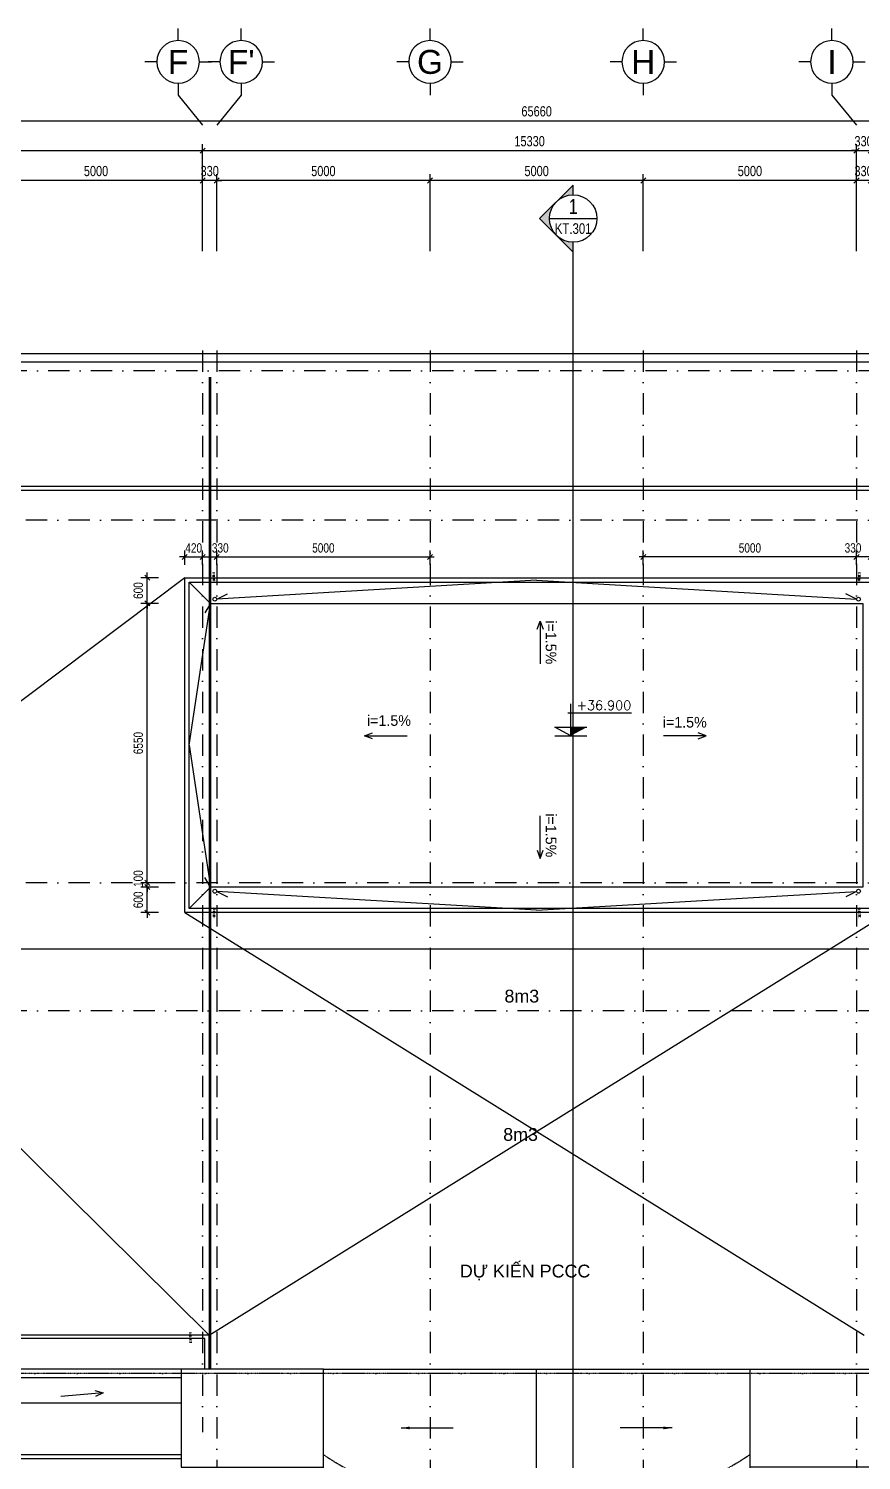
# Model space of a CAD drawing. Header units: millimetres. Extents: x -6474 to 114660, y -19276 to 162431.
# Drawn here: x 20920 to 40443, y -2037 to 31523 of the extents above; entities that cross this region are included whole.
import ezdxf
from ezdxf.enums import TextEntityAlignment as Align

# ---------------------------------------------------------------- set-up
doc = ezdxf.new("R2010")
doc.units = ezdxf.units.MM
for name, pattern in [('luoi  H3$0$DASHDOT', [1, 0.5, -0.25, 0, -0.25]), ('luoi  H3$0$DASHDOT2', [0.5, 0.25, -0.125, 0, -0.125]), ('TT MAI$0$HIDDEN', [0.375, 0.25, -0.125])]:
    doc.linetypes.add(name, pattern=pattern)
for name, color, linetype in [('CUA3', 3, 'Continuous'), ('DAUCAT$0$GHICHU', 6, 'Continuous'), ('luoi  H3$0$DIM100', 9, 'Continuous'), ('luoi  H3$0$GHICHU', 40, 'Continuous'), ('luoi  H3$0$KH TRUC100', 7, 'Continuous'), ('luoi  H3$0$luoi  khe', 7, 'Continuous'), ('luoi  H3$0$truc 3', 8, 'Continuous'), ('luoi  H3$0$TRUC9', 251, 'luoi  H3$0$DASHDOT'), ('TEXT', 7, 'Continuous'), ('text MAI$0$3', 4, 'Continuous'), ('text MAI$0$DBAO', 7, 'Continuous'), ('text MAI$0$DODOC2', 7, 'Continuous'), ('text MAI$0$TEXT4', 4, 'Continuous'), ('text MAI$0$textH3', 4, 'Continuous'), ('TT MAI$0$03', 4, 'Continuous'), ('TT MAI$0$3', 4, 'Continuous'), ('TT MAI$0$DIM', 9, 'Continuous'), ('TT MAI$0$DODOC2', 7, 'Continuous'), ('TT MAI$0$HATCH', 8, 'Continuous'), ('TT MAI$0$KHUATNGAN', 2, 'TT MAI$0$HIDDEN'), ('TT MAI$0$TBI241', 241, 'Continuous'), ('TT MAI$0$VACH121', 121, 'Continuous')]:
    doc.layers.add(name, color=color, linetype=linetype)
doc.styles.add('DAUCAT$0$Tahoma', font='tahoma_1.ttf')
doc.styles.add('DAUCAT$0$VSIMPLEX.SHX', font='VSIMPLEX.SHX', dxfattribs={"width": 0.8})
doc.styles.add('dimTT MAI$0$Standard', font='txt')
doc.styles.add('dimTT MAI$0$VSIMPLEX.SHX', font='VSIMPLEX.SHX', dxfattribs={"width": 0.8})
doc.styles.add('luoi  H3$0$VHELVEN', font='vhelven_0.ttf')
doc.styles.add('luoi  H3$0$VSIMPLEX.SHX', font='VSIMPLEX.SHX', dxfattribs={"width": 0.8})
doc.styles.add('text MAI$0$ROMAND', font='romand', dxfattribs={"height": 7000})
doc.styles.add('text MAI$0$Standard', font='txt')
doc.styles.add('text MAI$0$VNI-HELVE', font='vhelven_0.ttf')
doc.styles.add('TT MAI$0$KT', font='simplex.shx', dxfattribs={"width": 0.9, "height": 250})
doc.dimstyles.new('dimTT MAI$0$Standard', dxfattribs={"dimtxt": 0.18, "dimasz": 0.18, "dimexe": 0.18, "dimexo": 0.0625, "dimgap": 0.09, "dimtad": 0, "dimtih": 1, "dimtoh": 1, "dimdec": 4, "dimzin": 0, "dimdsep": 46, "dimtxsty": 'dimTT MAI$0$Standard', "dimcen": 0.09, "dimadec": 0, "dimazin": 0, "dimtfac": 1, "dimtdec": 4, "dimtofl": 0, "dimtmove": 0, "dimatfit": 3, "dimfxl": 0, "dimtolj": 1, "dimtzin": 0, "dimarcsym": 0})
doc.dimstyles.new('luoi  H3$0$100', dxfattribs={"dimscale": 0, "dimtxt": 240, "dimasz": 120, "dimexe": 150, "dimexo": 300, "dimgap": 100, "dimtad": 1, "dimdec": 0, "dimzin": 0, "dimdsep": 46, "dimtxsty": 'luoi  H3$0$VSIMPLEX.SHX', "dimblk1": 'luoi  H3$0$_OBLIQUE', "dimblk2": 'luoi  H3$0$_OBLIQUE', "dimsah": 1, "dimcen": 0, "dimdle": 100, "dimclrd": 2, "dimclre": 2, "dimclrt": 4, "dimadec": 0, "dimazin": 0, "dimtfac": 1, "dimtdec": 0, "dimtix": 1, "dimtmove": 2, "dimatfit": 3, "dimfxl": 0, "dimtolj": 1, "dimtzin": 0, "dimlwd": -1, "dimlwe": -1, "dimarcsym": 0})
doc.dimstyles.new('TT MAI$0$MUITEN', dxfattribs={"dimtxt": 0.18, "dimasz": 200, "dimexe": 150, "dimexo": 0, "dimgap": 100, "dimtad": 1, "dimdec": 0, "dimzin": 0, "dimdsep": 46, "dimtxsty": 'TT MAI$0$KT', "dimcen": 0.09, "dimdle": 150, "dimclrt": 7, "dimadec": 0, "dimazin": 0, "dimtfac": 1, "dimtdec": 0, "dimtofl": 0, "dimtmove": 2, "dimatfit": 3, "dimfxl": 0, "dimtolj": 1, "dimtzin": 0, "dimarcsym": 0})

# ---------------------------------------------------------------- blocks, each defined once
blk = doc.blocks.new('luoi  H3$0$_OBLIQUE')
at = {"color": 0, "linetype": 'ByBlock'}
blk.add_line((-0.5, -0.5), (0.5, 0.5), dxfattribs=at)
blk = doc.blocks.new('*D254')
at = {"layer": 'DEFPOINTS', "color": 0, "ltscale": 2}
for p in [(40330, 27963), (40330, 26004), (40660, 26004)]:
    blk.add_point(p, dxfattribs=at)
at = {"layer": 'luoi  H3$0$DIM100', "color": 2, "ltscale": 2}
for p, q in [((40330, 27963), (40210, 27963)), ((40330, 26304), (40330, 28113)), ((40660, 27963), (40330, 27963)), ((40660, 26304), (40660, 28113)), ((40660, 27963), (40780, 27963))]:
    blk.add_line(p, q, dxfattribs=at)
at = {"layer": 'luoi  H3$0$DIM100', "color": 2, "ltscale": 2, "xscale": 120, "yscale": 120, "zscale": 120}
blk.add_blockref('luoi  H3$0$_OBLIQUE', (40330, 27963), dxfattribs=at)
at = {"layer": 'luoi  H3$0$DIM100', "color": 2, "ltscale": 2, "xscale": 120, "yscale": 120, "zscale": 120, "rotation": 180}
blk.add_blockref('luoi  H3$0$_OBLIQUE', (40660, 27963), dxfattribs=at)
at = {"layer": 'luoi  H3$0$DIM100', "color": 4, "ltscale": 2, "insert": (40495, 28183), "char_height": 240, "attachment_point": 5, "style": 'luoi  H3$0$VSIMPLEX.SHX'}
blk.add_mtext('\\A1;330', dxfattribs=at)
blk = doc.blocks.new('*D255')
at = {"layer": 'DEFPOINTS', "color": 0, "ltscale": 2}
for p in [(35330, 27963), (35330, 26004), (40330, 26004)]:
    blk.add_point(p, dxfattribs=at)
at = {"layer": 'luoi  H3$0$DIM100', "color": 2, "ltscale": 2}
for p, q in [((40430, 27963), (35230, 27963)), ((35330, 26304), (35330, 28113)), ((40330, 26304), (40330, 28113))]:
    blk.add_line(p, q, dxfattribs=at)
at = {"layer": 'luoi  H3$0$DIM100', "color": 2, "ltscale": 2, "xscale": 120, "yscale": 120, "zscale": 120, "rotation": 180}
blk.add_blockref('luoi  H3$0$_OBLIQUE', (35330, 27963), dxfattribs=at)
at = {"layer": 'luoi  H3$0$DIM100', "color": 2, "ltscale": 2, "xscale": 120, "yscale": 120, "zscale": 120}
blk.add_blockref('luoi  H3$0$_OBLIQUE', (40330, 27963), dxfattribs=at)
at = {"layer": 'luoi  H3$0$DIM100', "color": 4, "ltscale": 2, "insert": (37830, 28183), "char_height": 240, "attachment_point": 5, "style": 'luoi  H3$0$VSIMPLEX.SHX'}
blk.add_mtext('\\A1;5000', dxfattribs=at)
blk = doc.blocks.new('*D268')
at = {"layer": 'DEFPOINTS', "color": 0, "ltscale": 2}
for p in [(30330, 27963), (30330, 26004), (35330, 26004)]:
    blk.add_point(p, dxfattribs=at)
at = {"layer": 'luoi  H3$0$DIM100', "color": 2, "ltscale": 2}
for p, q in [((35430, 27963), (30230, 27963)), ((30330, 26304), (30330, 28113)), ((35330, 26304), (35330, 28113))]:
    blk.add_line(p, q, dxfattribs=at)
at = {"layer": 'luoi  H3$0$DIM100', "color": 2, "ltscale": 2, "xscale": 120, "yscale": 120, "zscale": 120, "rotation": 180}
blk.add_blockref('luoi  H3$0$_OBLIQUE', (30330, 27963), dxfattribs=at)
at = {"layer": 'luoi  H3$0$DIM100', "color": 2, "ltscale": 2, "xscale": 120, "yscale": 120, "zscale": 120}
blk.add_blockref('luoi  H3$0$_OBLIQUE', (35330, 27963), dxfattribs=at)
at = {"layer": 'luoi  H3$0$DIM100', "color": 4, "ltscale": 2, "insert": (32830, 28183), "char_height": 240, "attachment_point": 5, "style": 'luoi  H3$0$VSIMPLEX.SHX'}
blk.add_mtext('\\A1;5000', dxfattribs=at)
blk = doc.blocks.new('*D269')
at = {"layer": 'DEFPOINTS', "color": 0, "ltscale": 2}
for p in [(25330, 27963), (25330, 26004), (30330, 26004)]:
    blk.add_point(p, dxfattribs=at)
at = {"layer": 'luoi  H3$0$DIM100', "color": 2, "ltscale": 2}
for p, q in [((30430, 27963), (25230, 27963)), ((25330, 26304), (25330, 28113)), ((30330, 26304), (30330, 28113))]:
    blk.add_line(p, q, dxfattribs=at)
at = {"layer": 'luoi  H3$0$DIM100', "color": 2, "ltscale": 2, "xscale": 120, "yscale": 120, "zscale": 120, "rotation": 180}
blk.add_blockref('luoi  H3$0$_OBLIQUE', (25330, 27963), dxfattribs=at)
at = {"layer": 'luoi  H3$0$DIM100', "color": 2, "ltscale": 2, "xscale": 120, "yscale": 120, "zscale": 120}
blk.add_blockref('luoi  H3$0$_OBLIQUE', (30330, 27963), dxfattribs=at)
at = {"layer": 'luoi  H3$0$DIM100', "color": 4, "ltscale": 2, "insert": (27830, 28183), "char_height": 240, "attachment_point": 5, "style": 'luoi  H3$0$VSIMPLEX.SHX'}
blk.add_mtext('\\A1;5000', dxfattribs=at)
blk = doc.blocks.new('*D270')
at = {"layer": 'DEFPOINTS', "color": 0, "ltscale": 2}
for p in [(25000, 27963), (25000, 26004), (25330, 26004)]:
    blk.add_point(p, dxfattribs=at)
at = {"layer": 'luoi  H3$0$DIM100', "color": 2, "ltscale": 2}
for p, q in [((25000, 27963), (24880, 27963)), ((25000, 26304), (25000, 28113)), ((25330, 27963), (25000, 27963)), ((25330, 26304), (25330, 28113)), ((25330, 27963), (25450, 27963))]:
    blk.add_line(p, q, dxfattribs=at)
at = {"layer": 'luoi  H3$0$DIM100', "color": 2, "ltscale": 2, "xscale": 120, "yscale": 120, "zscale": 120}
blk.add_blockref('luoi  H3$0$_OBLIQUE', (25000, 27963), dxfattribs=at)
at = {"layer": 'luoi  H3$0$DIM100', "color": 2, "ltscale": 2, "xscale": 120, "yscale": 120, "zscale": 120, "rotation": 180}
blk.add_blockref('luoi  H3$0$_OBLIQUE', (25330, 27963), dxfattribs=at)
at = {"layer": 'luoi  H3$0$DIM100', "color": 4, "ltscale": 2, "insert": (25165, 28183), "char_height": 240, "attachment_point": 5, "style": 'luoi  H3$0$VSIMPLEX.SHX'}
blk.add_mtext('\\A1;330', dxfattribs=at)
blk = doc.blocks.new('*D271')
at = {"layer": 'DEFPOINTS', "color": 0, "ltscale": 2}
for p in [(20000, 27963), (20000, 26004), (25000, 26004)]:
    blk.add_point(p, dxfattribs=at)
at = {"layer": 'luoi  H3$0$DIM100', "color": 2, "ltscale": 2}
for p, q in [((25100, 27963), (19900, 27963)), ((20000, 26304), (20000, 28113)), ((25000, 26304), (25000, 28113))]:
    blk.add_line(p, q, dxfattribs=at)
at = {"layer": 'luoi  H3$0$DIM100', "color": 2, "ltscale": 2, "xscale": 120, "yscale": 120, "zscale": 120, "rotation": 180}
blk.add_blockref('luoi  H3$0$_OBLIQUE', (20000, 27963), dxfattribs=at)
at = {"layer": 'luoi  H3$0$DIM100', "color": 2, "ltscale": 2, "xscale": 120, "yscale": 120, "zscale": 120}
blk.add_blockref('luoi  H3$0$_OBLIQUE', (25000, 27963), dxfattribs=at)
at = {"layer": 'luoi  H3$0$DIM100', "color": 4, "ltscale": 2, "insert": (22500, 28183), "char_height": 240, "attachment_point": 5, "style": 'luoi  H3$0$VSIMPLEX.SHX'}
blk.add_mtext('\\A1;5000', dxfattribs=at)
blk = doc.blocks.new('*D276')
at = {"layer": 'DEFPOINTS', "color": 0, "ltscale": 2}
for p in [(25000, 28663), (0, 26004), (25000, 26004)]:
    blk.add_point(p, dxfattribs=at)
at = {"layer": 'luoi  H3$0$DIM100', "color": 2, "ltscale": 2}
for p, q in [((-100, 28663), (25100, 28663)), ((0, 26304), (0, 28813)), ((25000, 26304), (25000, 28813))]:
    blk.add_line(p, q, dxfattribs=at)
at = {"layer": 'luoi  H3$0$DIM100', "color": 2, "ltscale": 2, "xscale": 120, "yscale": 120, "zscale": 120, "rotation": 180}
blk.add_blockref('luoi  H3$0$_OBLIQUE', (0, 28663), dxfattribs=at)
at = {"layer": 'luoi  H3$0$DIM100', "color": 2, "ltscale": 2, "xscale": 120, "yscale": 120, "zscale": 120}
blk.add_blockref('luoi  H3$0$_OBLIQUE', (25000, 28663), dxfattribs=at)
at = {"layer": 'luoi  H3$0$DIM100', "color": 4, "ltscale": 2, "insert": (12500, 28883), "char_height": 240, "attachment_point": 5, "style": 'luoi  H3$0$VSIMPLEX.SHX'}
blk.add_mtext('\\A1;25000', dxfattribs=at)
blk = doc.blocks.new('*D277')
at = {"layer": 'DEFPOINTS', "color": 0, "ltscale": 2}
for p in [(40330, 28663), (25000, 26004), (40330, 26004)]:
    blk.add_point(p, dxfattribs=at)
at = {"layer": 'luoi  H3$0$DIM100', "color": 2, "ltscale": 2}
for p, q in [((24900, 28663), (40430, 28663)), ((25000, 26304), (25000, 28813)), ((40330, 26304), (40330, 28813))]:
    blk.add_line(p, q, dxfattribs=at)
at = {"layer": 'luoi  H3$0$DIM100', "color": 2, "ltscale": 2, "xscale": 120, "yscale": 120, "zscale": 120, "rotation": 180}
blk.add_blockref('luoi  H3$0$_OBLIQUE', (25000, 28663), dxfattribs=at)
at = {"layer": 'luoi  H3$0$DIM100', "color": 2, "ltscale": 2, "xscale": 120, "yscale": 120, "zscale": 120}
blk.add_blockref('luoi  H3$0$_OBLIQUE', (40330, 28663), dxfattribs=at)
at = {"layer": 'luoi  H3$0$DIM100', "color": 4, "ltscale": 2, "insert": (32665, 28883), "char_height": 240, "attachment_point": 5, "style": 'luoi  H3$0$VSIMPLEX.SHX'}
blk.add_mtext('\\A1;15330', dxfattribs=at)
blk = doc.blocks.new('*D278')
at = {"layer": 'DEFPOINTS', "color": 0, "ltscale": 2}
for p in [(40660, 28663), (40330, 26004), (40660, 26004)]:
    blk.add_point(p, dxfattribs=at)
at = {"layer": 'luoi  H3$0$DIM100', "color": 2, "ltscale": 2}
for p, q in [((40330, 28663), (40210, 28663)), ((40330, 26304), (40330, 28813)), ((40330, 28663), (40660, 28663)), ((40660, 26304), (40660, 28813)), ((40660, 28663), (40780, 28663))]:
    blk.add_line(p, q, dxfattribs=at)
at = {"layer": 'luoi  H3$0$DIM100', "color": 2, "ltscale": 2, "xscale": 120, "yscale": 120, "zscale": 120}
blk.add_blockref('luoi  H3$0$_OBLIQUE', (40330, 28663), dxfattribs=at)
at = {"layer": 'luoi  H3$0$DIM100', "color": 2, "ltscale": 2, "xscale": 120, "yscale": 120, "zscale": 120, "rotation": 180}
blk.add_blockref('luoi  H3$0$_OBLIQUE', (40660, 28663), dxfattribs=at)
at = {"layer": 'luoi  H3$0$DIM100', "color": 4, "ltscale": 2, "insert": (40495, 28883), "char_height": 240, "attachment_point": 5, "style": 'luoi  H3$0$VSIMPLEX.SHX'}
blk.add_mtext('\\A1;330', dxfattribs=at)
blk = doc.blocks.new('*D281')
at = {"layer": 'DEFPOINTS', "color": 0, "ltscale": 2}
for p in [(65660, 29363), (0, 26004), (65660, 26004)]:
    blk.add_point(p, dxfattribs=at)
at = {"layer": 'luoi  H3$0$DIM100', "color": 2, "ltscale": 2}
for p, q in [((-100, 29363), (65760, 29363)), ((0, 26304), (0, 29513)), ((65660, 26304), (65660, 29513))]:
    blk.add_line(p, q, dxfattribs=at)
at = {"layer": 'luoi  H3$0$DIM100', "color": 2, "ltscale": 2, "xscale": 120, "yscale": 120, "zscale": 120, "rotation": 180}
blk.add_blockref('luoi  H3$0$_OBLIQUE', (0, 29363), dxfattribs=at)
at = {"layer": 'luoi  H3$0$DIM100', "color": 2, "ltscale": 2, "xscale": 120, "yscale": 120, "zscale": 120}
blk.add_blockref('luoi  H3$0$_OBLIQUE', (65660, 29363), dxfattribs=at)
at = {"layer": 'luoi  H3$0$DIM100', "color": 4, "ltscale": 2, "insert": (32830, 29583), "char_height": 240, "attachment_point": 5, "style": 'luoi  H3$0$VSIMPLEX.SHX'}
blk.add_mtext('\\A1;65660', dxfattribs=at)
blk = doc.blocks.new('luoi  H3$0$TRUCCOT')
for p, q in [((0, -140), (0, 0)), ((-250, -390), (-390, -390)), ((250, -390), (390, -390)), ((0, -640), (0, -780))]:
    blk.add_line(p, q)
blk.add_circle((0, -390), 250)
at = {"layer": 'luoi  H3$0$GHICHU', "style": 'luoi  H3$0$VHELVEN'}
blk.add_attdef('TRUC', text='', height=280, dxfattribs=at).set_placement((0, -390), align=Align.MIDDLE_CENTER)
blk = doc.blocks.new('text MAI$0$CTT')
for p, q in [((0, 0), (0, 750)), ((-71, 541), (1420, 541)), ((-375, 200), (375, 200)), ((0, 0), (-375, 200)), ((-375, 0), (375, 0))]:
    blk.add_line(p, q)
blk.add_solid([(0, 0), (0, 200), (375, 200)])
at = {"layer": 'text MAI$0$3', "style": 'text MAI$0$ROMAND', "flags": 4}
blk.add_attdef('%%P0.000', (135, 604), '', height=220, dxfattribs=at)
blk = doc.blocks.new('text MAI')
at = {"layer": 'text MAI$0$DODOC2', "ltscale": 2}
for p, q in [((32914, 17633), (32914, 16633)), ((62518, 14710), (62518, 15710)), ((64174, 14710), (64174, 15710)), ((28797, 14947), (29797, 14947)), ((36805, 14947), (35805, 14947)), ((32914, 12074), (32914, 13074))]:
    blk.add_line(p, q, dxfattribs=at)
for points in [[(32846, 17445), (32914, 17633), (32983, 17445)], [(28985, 14878), (28797, 14947), (28985, 15015)], [(36618, 14878), (36805, 14947), (36618, 15015)], [(62586, 14898), (62518, 14710), (62450, 14898)], [(64242, 14898), (64174, 14710), (64105, 14898)], [(32846, 12262), (32914, 12074), (32983, 12262)]]:
    blk.add_lwpolyline(points, dxfattribs=at)
at = {"layer": 'text MAI$0$DBAO', "ltscale": 2}
for p, values in [((62938, 15920), {'%%P0.000': '+35.600'}), ((33630, 14947), {'%%P0.000': '+36.900'})]:
    blk.add_blockref('text MAI$0$CTT', p, dxfattribs=at).add_auto_attribs(values)
at = {"layer": 'text MAI$0$TEXT4', "ltscale": 2, "style": 'text MAI$0$Standard'}
for p in [(33042, 17653), (62103, 15690), (63804, 15690), (33042, 13130)]:
    blk.add_text('i=1.5%%%', height=250, rotation=270, dxfattribs=at).set_placement(p)
for p in [(28852, 15179), (35787, 15140)]:
    blk.add_text('i=1.5%%%', height=250, dxfattribs=at).set_placement(p)
at = {"layer": 'text MAI$0$textH3', "ltscale": 2, "style": 'text MAI$0$Standard'}
for p in [(62103, 15690), (63804, 15690)]:
    blk.add_text('i=1.5%%%', height=250, rotation=270, dxfattribs=at).set_placement(p)
at = {"layer": 'text MAI$0$textH3', "style": 'text MAI$0$VNI-HELVE'}
for s, p in [('8m3', (32075, 8695)), ('8m3', (32046, 5452)), ('DÖÏ KIEÁN PCCC', (31030, 2250))]:
    blk.add_text(s, height=300, dxfattribs=at).set_placement(p)
blk = doc.blocks.new('*U366')
h = blk.add_hatch(color=256)
edge = h.paths.add_edge_path()
edge.add_line((0, 594.48), (0, 597.77))
edge.add_line((0, 597.77), (-11.23, 586.55))
edge.add_line((-11.23, 586.55), (0, 575.32))
edge.add_line((0, 575.32), (0, 578.61))
edge.add_arc((0, 586.55), 7.94, 90, 270, ccw=False)
for p, q in [((-7.94, 586.55), (7.94, 586.55)), ((0, 7.94), (0, 578.61))]:
    blk.add_line(p, q)
blk.add_lwpolyline([(0, 594.48), (0, 597.77), (-11.23, 586.55), (0, 575.32), (0, 578.61, -1)], format="xyb", close=True)
blk.add_circle((0, 586.55), 7.94)
at = {"style": 'DAUCAT$0$Tahoma', "flags": 8}
for tag, p in [('VIEWNUMBER-b', (0, 586.55)), ('VIEWNUMBER', (0, 0))]:
    blk.add_attdef(tag, text='', height=2.5, dxfattribs=at).set_placement(p, align=Align.BOTTOM_CENTER)
for tag, p in [('SHEETNUMBER-b', (0, 584.96)), ('SHEETNUMBER', (0, -1.59))]:
    blk.add_attdef(tag, text='', height=2.5, dxfattribs=at).set_placement(p, align=Align.TOP_CENTER)
blk = doc.blocks.new('*U368')
blk.add_line((-7.94, 0), (-1020, 0))
at = {"style": 'DAUCAT$0$Tahoma', "flags": 8}
for tag, p in [('VIEWNUMBER-b', (-1027.94, 0)), ('VIEWNUMBER', (0, 0))]:
    blk.add_attdef(tag, text='', height=2.5, dxfattribs=at).set_placement(p, align=Align.BOTTOM_CENTER)
for tag, p in [('SHEETNUMBER-b', (-1027.94, -1.59)), ('SHEETNUMBER', (0, -1.59))]:
    blk.add_attdef(tag, text='', height=2.5, dxfattribs=at).set_placement(p, align=Align.TOP_CENTER)
blk = doc.blocks.new('DAUCAT')
at = {"layer": 'DAUCAT$0$GHICHU', "color": 6}
ref = blk.add_blockref('*U366', (33687, -13987), dxfattribs=dict(at, xscale=70, yscale=70, zscale=70))
ref.add_attrib('VIEWNUMBER-b', '1', dxfattribs={"layer": '0', "height": 350, "style": 'DAUCAT$0$VSIMPLEX.SHX', "width": 0.8}).set_placement((33687, 27072), align=Align.BOTTOM_CENTER)
ref.add_attrib('SHEETNUMBER-b', 'KT.301', dxfattribs={"layer": '0', "height": 250, "style": 'DAUCAT$0$VSIMPLEX.SHX', "width": 0.8}).set_placement((33687, 26961), align=Align.TOP_CENTER)
at = {"layer": 'DAUCAT$0$GHICHU', "color": 6, "xscale": 70, "yscale": 70, "zscale": 70}
blk.add_blockref('*U368', (68831, 9947), dxfattribs=at)
blk = doc.blocks.new('dimTT MAI$0$_OBLIQUE')
at = {"color": 0, "linetype": 'ByBlock'}
blk.add_line((-0.5, -0.5), (0.5, 0.5), dxfattribs=at)
blk = doc.blocks.new('*D373')
at = {"color": 2}
for p, q in [((23701, 11401), (23701, 11521)), ((23962, 11401), (23551, 11401)), ((23701, 10801), (23701, 11401)), ((23962, 10801), (23551, 10801)), ((23701, 10801), (23701, 10681))]:
    blk.add_line(p, q, dxfattribs=at)
at = {"layer": 'DEFPOINTS', "color": 0}
for p in [(23701, 11401), (24262, 11401), (24262, 10801)]:
    blk.add_point(p, dxfattribs=at)
at = {"color": 2, "xscale": 120, "yscale": 120, "zscale": 120}
for p, rotation in [((23701, 11401), 270), ((23701, 10801), 90)]:
    blk.add_blockref('dimTT MAI$0$_OBLIQUE', p, dxfattribs=dict(at, rotation=rotation))
at = {"color": 4, "insert": (23491, 11101), "char_height": 220, "attachment_point": 5, "rotation": 90, "style": 'dimTT MAI$0$VSIMPLEX.SHX'}
blk.add_mtext('\\A1;600', dxfattribs=at)
blk = doc.blocks.new('*D374')
at = {"color": 2}
for p, q in [((23962, 11501), (23551, 11501)), ((23701, 11501), (23701, 11621)), ((23701, 11401), (23701, 11501)), ((23962, 11401), (23551, 11401)), ((23701, 11401), (23701, 11281))]:
    blk.add_line(p, q, dxfattribs=at)
at = {"layer": 'DEFPOINTS', "color": 0}
for p in [(23701, 11501), (24262, 11501), (24262, 11401)]:
    blk.add_point(p, dxfattribs=at)
at = {"color": 2, "xscale": 120, "yscale": 120, "zscale": 120}
for p, rotation in [((23701, 11501), 270), ((23701, 11401), 90)]:
    blk.add_blockref('dimTT MAI$0$_OBLIQUE', p, dxfattribs=dict(at, rotation=rotation))
at = {"color": 4, "insert": (23491, 11599), "char_height": 220, "attachment_point": 5, "rotation": 90, "style": 'dimTT MAI$0$VSIMPLEX.SHX'}
blk.add_mtext('\\A1;100', dxfattribs=at)
blk = doc.blocks.new('*D375')
at = {"color": 2}
for p, q in [((23701, 11401), (23701, 18151)), ((23962, 18051), (23551, 18051)), ((23962, 11501), (23551, 11501))]:
    blk.add_line(p, q, dxfattribs=at)
at = {"layer": 'DEFPOINTS', "color": 0}
for p in [(23701, 18051), (24262, 18051), (24262, 11501)]:
    blk.add_point(p, dxfattribs=at)
at = {"color": 2, "xscale": 120, "yscale": 120, "zscale": 120}
for p, rotation in [((23701, 18051), 90), ((23701, 11501), 270)]:
    blk.add_blockref('dimTT MAI$0$_OBLIQUE', p, dxfattribs=dict(at, rotation=rotation))
at = {"color": 4, "insert": (23491, 14776), "char_height": 220, "attachment_point": 5, "rotation": 90, "style": 'dimTT MAI$0$VSIMPLEX.SHX'}
blk.add_mtext('\\A1;6550', dxfattribs=at)
blk = doc.blocks.new('*D376')
at = {"color": 2}
for p, q in [((23962, 18651), (23551, 18651)), ((23701, 18651), (23701, 18771)), ((23701, 18051), (23701, 18651)), ((23962, 18051), (23551, 18051)), ((23701, 18051), (23701, 17931))]:
    blk.add_line(p, q, dxfattribs=at)
at = {"layer": 'DEFPOINTS', "color": 0}
for p in [(23701, 18651), (24262, 18651), (24262, 18051)]:
    blk.add_point(p, dxfattribs=at)
at = {"color": 2, "xscale": 120, "yscale": 120, "zscale": 120}
for p, rotation in [((23701, 18651), 270), ((23701, 18051), 90)]:
    blk.add_blockref('dimTT MAI$0$_OBLIQUE', p, dxfattribs=dict(at, rotation=rotation))
at = {"color": 4, "insert": (23491, 18351), "char_height": 220, "attachment_point": 5, "rotation": 90, "style": 'dimTT MAI$0$VSIMPLEX.SHX'}
blk.add_mtext('\\A1;600', dxfattribs=at)
blk = doc.blocks.new('*D377')
at = {"color": 2}
for p, q in [((24580, 19139), (24460, 19139)), ((24580, 18951), (24580, 19289)), ((24580, 19139), (25000, 19139)), ((25000, 18951), (25000, 19289)), ((25000, 19139), (25120, 19139))]:
    blk.add_line(p, q, dxfattribs=at)
at = {"layer": 'DEFPOINTS', "color": 0}
for p in [(25000, 19139), (24580, 18651), (25000, 18651)]:
    blk.add_point(p, dxfattribs=at)
at = {"color": 2, "xscale": 120, "yscale": 120, "zscale": 120}
blk.add_blockref('dimTT MAI$0$_OBLIQUE', (24580, 19139), dxfattribs=at)
at = {"color": 2, "xscale": 120, "yscale": 120, "zscale": 120, "rotation": 180}
blk.add_blockref('dimTT MAI$0$_OBLIQUE', (25000, 19139), dxfattribs=at)
at = {"color": 4, "insert": (24790, 19349), "char_height": 220, "attachment_point": 5, "style": 'dimTT MAI$0$VSIMPLEX.SHX'}
blk.add_mtext('\\A1;420', dxfattribs=at)
blk = doc.blocks.new('*D378')
at = {"color": 2}
for p, q in [((24900, 19139), (25430, 19139)), ((25000, 18951), (25000, 19289)), ((25330, 18951), (25330, 19289))]:
    blk.add_line(p, q, dxfattribs=at)
at = {"layer": 'DEFPOINTS', "color": 0}
for p in [(25330, 19139), (25000, 18651), (25330, 18651)]:
    blk.add_point(p, dxfattribs=at)
at = {"color": 2, "xscale": 120, "yscale": 120, "zscale": 120, "rotation": 180}
blk.add_blockref('dimTT MAI$0$_OBLIQUE', (25000, 19139), dxfattribs=at)
at = {"color": 2, "xscale": 120, "yscale": 120, "zscale": 120}
blk.add_blockref('dimTT MAI$0$_OBLIQUE', (25330, 19139), dxfattribs=at)
at = {"color": 4, "insert": (25413, 19349), "char_height": 220, "attachment_point": 5, "style": 'dimTT MAI$0$VSIMPLEX.SHX'}
blk.add_mtext('\\A1;330', dxfattribs=at)
blk = doc.blocks.new('*D379')
at = {"color": 2}
for p, q in [((25230, 19139), (30430, 19139)), ((25330, 18951), (25330, 19289)), ((30330, 18951), (30330, 19289))]:
    blk.add_line(p, q, dxfattribs=at)
at = {"layer": 'DEFPOINTS', "color": 0}
for p in [(30330, 19139), (25330, 18651), (30330, 18651)]:
    blk.add_point(p, dxfattribs=at)
at = {"color": 2, "xscale": 120, "yscale": 120, "zscale": 120, "rotation": 180}
blk.add_blockref('dimTT MAI$0$_OBLIQUE', (25330, 19139), dxfattribs=at)
at = {"color": 2, "xscale": 120, "yscale": 120, "zscale": 120}
blk.add_blockref('dimTT MAI$0$_OBLIQUE', (30330, 19139), dxfattribs=at)
at = {"color": 4, "insert": (27830, 19349), "char_height": 220, "attachment_point": 5, "style": 'dimTT MAI$0$VSIMPLEX.SHX'}
blk.add_mtext('\\A1;5000', dxfattribs=at)
blk = doc.blocks.new('*D381')
at = {"color": 2}
for p, q in [((40760, 19139), (40230, 19139)), ((40330, 18951), (40330, 19289)), ((40660, 18951), (40660, 19289))]:
    blk.add_line(p, q, dxfattribs=at)
at = {"layer": 'DEFPOINTS', "color": 0}
for p in [(40330, 19139), (40330, 18651), (40660, 18651)]:
    blk.add_point(p, dxfattribs=at)
at = {"color": 2, "xscale": 120, "yscale": 120, "zscale": 120, "rotation": 180}
blk.add_blockref('dimTT MAI$0$_OBLIQUE', (40330, 19139), dxfattribs=at)
at = {"color": 2, "xscale": 120, "yscale": 120, "zscale": 120}
blk.add_blockref('dimTT MAI$0$_OBLIQUE', (40660, 19139), dxfattribs=at)
at = {"color": 4, "insert": (40247, 19349), "char_height": 220, "attachment_point": 5, "style": 'dimTT MAI$0$VSIMPLEX.SHX'}
blk.add_mtext('\\A1;330', dxfattribs=at)
blk = doc.blocks.new('*D382')
at = {"color": 2}
for p, q in [((40430, 19139), (35230, 19139)), ((35330, 18951), (35330, 19289)), ((40330, 18951), (40330, 19289))]:
    blk.add_line(p, q, dxfattribs=at)
at = {"layer": 'DEFPOINTS', "color": 0}
for p in [(35330, 19139), (35330, 18651), (40330, 18651)]:
    blk.add_point(p, dxfattribs=at)
at = {"color": 2, "xscale": 120, "yscale": 120, "zscale": 120, "rotation": 180}
blk.add_blockref('dimTT MAI$0$_OBLIQUE', (35330, 19139), dxfattribs=at)
at = {"color": 2, "xscale": 120, "yscale": 120, "zscale": 120}
blk.add_blockref('dimTT MAI$0$_OBLIQUE', (40330, 19139), dxfattribs=at)
at = {"color": 4, "insert": (37830, 19349), "char_height": 220, "attachment_point": 5, "style": 'dimTT MAI$0$VSIMPLEX.SHX'}
blk.add_mtext('\\A1;5000', dxfattribs=at)
blk = doc.blocks.new('luoi  H3')
at = {"layer": 'luoi  H3$0$KH TRUC100', "ltscale": 2}
for points in [[(24424, 29962.9), (24424, 29962.9), (25000, 29262.9)], [(25906, 29962.9), (25906, 29962.9), (25330, 29262.9)], [(39754, 29962.9), (39754, 29962.9), (40330, 29262.9)]]:
    blk.add_lwpolyline(points, dxfattribs=at)
at = {"layer": 'luoi  H3$0$luoi  khe', "color": 5, "ltscale": 200}
for p, q in [((25150, 23349.4), (25150, 100)), ((25180, 23349.4), (25180, 100))]:
    blk.add_line(p, q, dxfattribs=at)
at = {"layer": 'luoi  H3$0$truc 3', "linetype": 'luoi  H3$0$DASHDOT2', "ltscale": 2000}
for p, q in [((25000, 23976.2), (25000, -1379.3)), ((25330, 23976.2), (25330, -12863.1)), ((30330, 23976.2), (30330, -12863.1)), ((35330, 23976.2), (35330, -12863.1)), ((40330, 23976.2), (40330, -12863.1)), ((67881.8, 23500), (5.2, 23500)), ((67362.8, 20000), (-994.8, 20000)), ((67362.8, 11500), (-994.8, 11500)), ((67881.8, 8500), (5.2, 8500)), ((66816.3, 0), (-994.8, 0))]:
    blk.add_line(p, q, dxfattribs=at)
at = {"layer": 'luoi  H3$0$TRUC9', "ltscale": 2}
blk.add_line((66816.3, 0), (-994.8, 0), dxfattribs=at)
at = {"layer": 'luoi  H3$0$KH TRUC100'}
ref = blk.add_blockref('luoi  H3$0$TRUCCOT', (24424, 29962.7), dxfattribs=dict(at, xscale=-2, yscale=2, zscale=2, rotation=180))
ref.add_attrib('TRUC', 'F', dxfattribs={"height": 560, "style": 'luoi  H3$0$VHELVEN'}).set_placement((24424, 30742.7), align=Align.MIDDLE_CENTER)
ref = blk.add_blockref('luoi  H3$0$TRUCCOT', (25906, 29962.7), dxfattribs=dict(at, xscale=-2, yscale=2, zscale=2, rotation=180))
ref.add_attrib('TRUC', "F'", dxfattribs={"height": 560, "style": 'luoi  H3$0$VHELVEN'}).set_placement((25906, 30742.7), align=Align.MIDDLE_CENTER)
ref = blk.add_blockref('luoi  H3$0$TRUCCOT', (30330, 29962.7), dxfattribs=dict(at, xscale=-2, yscale=2, zscale=2, rotation=180))
ref.add_attrib('TRUC', 'G', dxfattribs={"height": 560, "style": 'luoi  H3$0$VHELVEN'}).set_placement((30330, 30742.7), align=Align.MIDDLE_CENTER)
ref = blk.add_blockref('luoi  H3$0$TRUCCOT', (35330, 29962.7), dxfattribs=dict(at, xscale=-2, yscale=2, zscale=2, rotation=180))
ref.add_attrib('TRUC', 'H', dxfattribs={"height": 560, "style": 'luoi  H3$0$VHELVEN'}).set_placement((35330, 30742.7), align=Align.MIDDLE_CENTER)
ref = blk.add_blockref('luoi  H3$0$TRUCCOT', (39754, 29962.7), dxfattribs=dict(at, xscale=-2, yscale=2, zscale=2, rotation=180))
ref.add_attrib('TRUC', 'I', dxfattribs={"height": 560, "style": 'luoi  H3$0$VHELVEN'}).set_placement((39754, 30742.7), align=Align.MIDDLE_CENTER)
at = {"layer": 'luoi  H3$0$DIM100', "ltscale": 2}
for base, p1, p2, picture, middle in [((65660, 29362.7), (0, 26003.6), (65660, 26003.6), '*D281', (32830, 29582.7)), ((25000, 28662.9), (0, 26003.6), (25000, 26003.6), '*D276', (12500, 28882.9)), ((40330, 28662.9), (25000, 26003.6), (40330, 26003.6), '*D277', (32665, 28882.9)), ((40660, 28662.9), (40330, 26003.6), (40660, 26003.6), '*D278', (40495, 28882.9)), ((20000, 27962.9), (25000, 26003.6), (20000, 26003.6), '*D271', (22500, 28182.9)), ((25000, 27962.9), (25330, 26003.6), (25000, 26003.6), '*D270', (25165, 28182.9)), ((25330, 27962.9), (30330, 26003.6), (25330, 26003.6), '*D269', (27830, 28182.9)), ((30330, 27962.9), (35330, 26003.6), (30330, 26003.6), '*D268', (32830, 28182.9)), ((35330, 27962.9), (40330, 26003.6), (35330, 26003.6), '*D255', (37830, 28182.9)), ((40330, 27962.9), (40660, 26003.6), (40330, 26003.6), '*D254', (40495, 28182.9))]:
    dim = blk.add_linear_dim(base=base, p1=p1, p2=p2, dimstyle='luoi  H3$0$100', override={"dimscale": 1}, dxfattribs=at)
    dim.commit()
    dim.dimension.update_dxf_attribs({"geometry": picture, "text_midpoint": middle})
blk = doc.blocks.new('TT MAI')
at = {"layer": 'TT MAI$0$03', "ltscale": 2}
for points in [[(41080, 10801), (24580, 10801), (24580, 18651), (41080, 18651)], [(40980, 10901), (24680, 10901), (24680, 18551), (40980, 18551)], [(40480, 11401), (25180, 11401), (25180, 18051), (40480, 18051)]]:
    blk.add_lwpolyline(points, close=True, dxfattribs=at)
at = {"layer": 'TT MAI$0$3'}
blk.add_line((32830, -4800), (32830, 101), dxfattribs=at)
for points in [[(27830, 101), (24500, 100), (24500, -2200), (27830, -2200)], [(32830, -4800), (27830, -3160), (27830, 101), (37830, 101), (37830, -3160), (32830, -4800)], [(37830, 101), (41160, 100), (41160, -2200), (37830, -2200)]]:
    blk.add_lwpolyline(points, dxfattribs=at)
at = {"layer": 'TT MAI$0$3', "color": 0, "linetype": 'TT MAI$0$HIDDEN'}
blk.add_arc((32830, 5700), 9100, 236.6707, 303.3293, dxfattribs=at)
at = {"layer": 'TT MAI$0$DODOC2', "ltscale": 2}
for p, q in [((5150, 20801), (60510, 20801)), ((5150, 20701), (60510, 20701)), ((22669, -455), (21673, -542))]:
    blk.add_line(p, q, dxfattribs=at)
for points in [[(66111, 22001), (66110, 23901), (-100, 23901), (-100, 22001)], [(65911, 22001), (65910, 23701), (100, 23701), (100, 22001)], [(22476, -403), (22669, -455), (22488, -539)]]:
    blk.add_lwpolyline(points, dxfattribs=at)
for centre in [(25285, 18148), (40375, 18148), (25285, 11303), (40375, 11303)]:
    blk.add_circle(centre, 45, dxfattribs=at)
at = {"layer": 'TT MAI$0$HATCH'}
for p, q in [((25150, 900), (5150, 20701)), ((24580, 18651), (1000, 900)), ((24580, 10801), (40510, 900)), ((25150, 900), (41080, 10801))]:
    blk.add_line(p, q, dxfattribs=at)
at = {"layer": 'TT MAI$0$HATCH', "color": 7, "ltscale": 2}
for p, q in [((24680, 18551), (25180, 18051)), ((32830, 18591), (25330, 18152)), ((32830, 18591), (40330, 18152)), ((25330, 18152), (25579, 18278)), ((40330, 18152), (40081, 18278)), ((24680, 14726), (25180, 18051)), ((25180, 18051), (25053, 17828)), ((24680, 14726), (25180, 11401)), ((25180, 11401), (25053, 11623)), ((24680, 10901), (25180, 11401)), ((25330, 11299), (25579, 11174)), ((32830, 10861), (25330, 11299)), ((32830, 10861), (40330, 11299)), ((40330, 11299), (40081, 11174))]:
    blk.add_line(p, q, dxfattribs=at)
at = {"layer": 'TT MAI$0$KHUATNGAN', "ltscale": 0.2}
for p, q in [((25254, 18533), (25245, 18776)), ((25284, 18534), (25275, 18777)), ((40376, 18534), (40385, 18777)), ((40406, 18533), (40415, 18776)), ((25254, 10919), (25245, 10676)), ((25284, 10918), (25275, 10674)), ((40376, 10918), (40385, 10674)), ((40406, 10919), (40415, 10676)), ((24690, 957), (24699, 714)), ((24720, 958), (24729, 715))]:
    blk.add_line(p, q, dxfattribs=at)
at = {"layer": 'TT MAI$0$TBI241'}
blk.add_lwpolyline([(20150, -688), (24500, -688)], dxfattribs=at)
at = {"layer": 'TT MAI$0$VACH121', "ltscale": 2}
for p, q in [((25050, 820), (900, 820)), ((25150, 900), (1000, 900)), ((25050, 100), (25050, 820)), ((25150, 100), (25150, 900))]:
    blk.add_line(p, q, dxfattribs=at)
for points in [[(24500, -99), (-100, -99), (-100, 20301), (4950, 20301)], [(25050, 101), (200, 101), (200, 20001), (4950, 20001)], [(24500, -1999), (-1801, -1999), (-1801, 11501)], [(-1701, 11501), (-1701, -1899), (24500, -1899)]]:
    blk.add_lwpolyline(points, dxfattribs=at)
at = {"layer": 'TT MAI$0$DIM', "ltscale": 0.001}
for points in [[(29656, -1277), (30870, -1277)], [(36004, -1277), (34790, -1277)]]:
    blk.add_leader(points, dimstyle='TT MAI$0$MUITEN', override={"dimgap": -100, "dimtad": 0}, dxfattribs=at)
blk = doc.blocks.new('dimTT MAI')
for p1, p2, distance, picture, middle in [((24580, 18650.6), (25000, 18650.6), 488.7, '*D377', (24790, 19349.4)), ((24261.6, 10800.6), (24261.6, 11400.6), 560.8, '*D373', (23490.9, 11100.6))]:
    dim = blk.add_aligned_dim(p1=p1, p2=p2, distance=distance, dimstyle='dimTT MAI$0$Standard', override={"dimtxt": 220, "dimasz": 120, "dimexe": 150, "dimexo": 300, "dimgap": 100, "dimtad": 1, "dimtih": 0, "dimtoh": 0, "dimdec": 0, "dimtxsty": 'dimTT MAI$0$VSIMPLEX.SHX', "dimblk1": 'dimTT MAI$0$_OBLIQUE', "dimblk2": 'dimTT MAI$0$_OBLIQUE', "dimsah": 1, "dimcen": 0, "dimdle": 100, "dimclrd": 2, "dimclre": 2, "dimclrt": 4, "dimtdec": 0, "dimtix": 1, "dimtofl": 1, "dimtmove": 2, "dimlwd": 65535, "dimlwe": 65535})
    dim.commit()
    dim.dimension.update_dxf_attribs({"geometry": picture, "text_midpoint": middle})
for base, p1, p2, angle, picture, middle in [((25330, 19139.4), (25000, 18650.6), (25330, 18650.6), 180, '*D378', (25413.4, 19349.4)), ((40330, 19139.4), (40660, 18650.6), (40330, 18650.6), 0, '*D381', (40246.6, 19349.4)), ((23700.9, 11501), (24261.6, 11400.6), (24261.6, 11501), 270, '*D374', (23490.9, 11599.1))]:
    dim = blk.add_linear_dim(base=base, p1=p1, p2=p2, angle=angle, dimstyle='dimTT MAI$0$Standard', override={"dimtxt": 220, "dimasz": 120, "dimexe": 150, "dimexo": 300, "dimgap": 100, "dimtad": 1, "dimtih": 0, "dimtoh": 0, "dimdec": 0, "dimtxsty": 'dimTT MAI$0$VSIMPLEX.SHX', "dimblk1": 'dimTT MAI$0$_OBLIQUE', "dimblk2": 'dimTT MAI$0$_OBLIQUE', "dimsah": 1, "dimcen": 0, "dimdle": 100, "dimclrd": 2, "dimclre": 2, "dimclrt": 4, "dimtdec": 0, "dimtix": 1, "dimtofl": 1, "dimtmove": 2, "dimlwd": 65535, "dimlwe": 65535})
    dim.commit()
    dim.dimension.update_dxf_attribs({"geometry": picture, "text_midpoint": middle, "dimtype": 128})
for base, p1, p2, angle, picture, middle in [((30330, 19139.4), (25330, 18650.6), (30330, 18650.6), 180, '*D379', (27830, 19349.4)), ((35330, 19139.4), (40330, 18650.6), (35330, 18650.6), 0, '*D382', (37830, 19349.4)), ((23700.9, 18650.6), (24261.6, 18050.6), (24261.6, 18650.6), 270, '*D376', (23490.9, 18350.6)), ((23700.9, 18050.6), (24261.6, 11501), (24261.6, 18050.6), 270, '*D375', (23490.9, 14775.8))]:
    dim = blk.add_linear_dim(base=base, p1=p1, p2=p2, angle=angle, dimstyle='dimTT MAI$0$Standard', override={"dimtxt": 220, "dimasz": 120, "dimexe": 150, "dimexo": 300, "dimgap": 100, "dimtad": 1, "dimtih": 0, "dimtoh": 0, "dimdec": 0, "dimtxsty": 'dimTT MAI$0$VSIMPLEX.SHX', "dimblk1": 'dimTT MAI$0$_OBLIQUE', "dimblk2": 'dimTT MAI$0$_OBLIQUE', "dimsah": 1, "dimcen": 0, "dimdle": 100, "dimclrd": 2, "dimclre": 2, "dimclrt": 4, "dimtdec": 0, "dimtix": 1, "dimtofl": 1, "dimtmove": 2, "dimlwd": 65535, "dimlwe": 65535})
    dim.commit()
    dim.dimension.update_dxf_attribs({"geometry": picture, "text_midpoint": middle})

msp = doc.modelspace()

# ---------------------------------------------------------------- block references
msp.add_blockref('luoi  H3', (0, 0))
at = {"layer": 'CUA3'}
for name in ['TT MAI', 'DAUCAT', 'text MAI']:
    msp.add_blockref(name, (0, 0), dxfattribs=at)
at = {"layer": 'TEXT'}
msp.add_blockref('dimTT MAI', (0, 0), dxfattribs=at)

doc.saveas('drawing.dxf')
